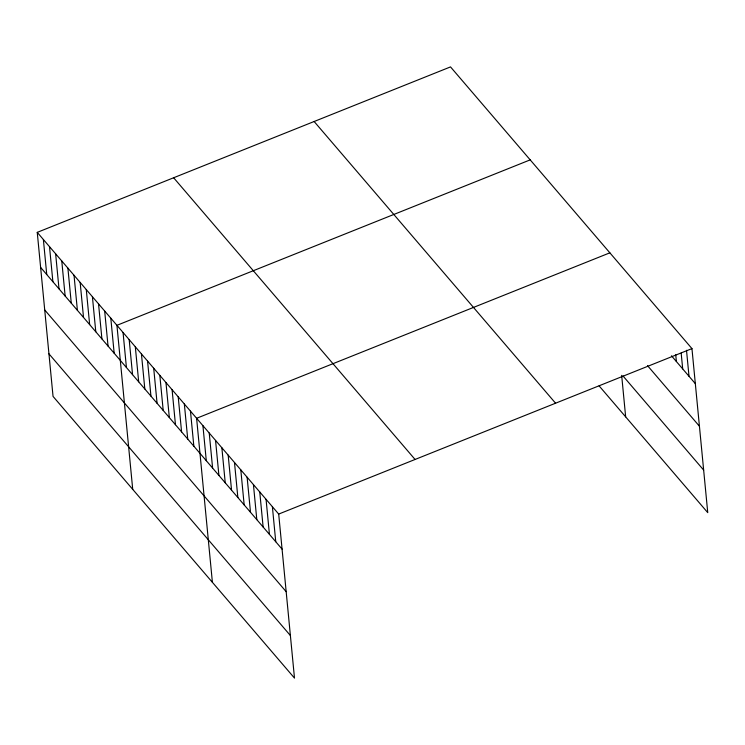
<?xml version="1.0" encoding="UTF-8"?>
<svg xmlns="http://www.w3.org/2000/svg" width="745" height="745" viewBox="0 0 745 745"><rect width="100%" height="100%" fill="white"/><g stroke="black" fill="none" stroke-linecap="round" stroke-linejoin="round"><path stroke-width="1.12" d="M37.25 232.366L278.695 514.069L294.489 678.099L53.044 396.396L37.25 232.366L450.511 66.901L691.956 348.604L707.75 512.635L599.101 385.873M530.189 159.868L116.928 325.323L132.722 489.353M609.866 252.825L196.606 418.29L212.4 582.32M278.695 514.069L691.956 348.604M671.478 355.812L695.327 383.647M647.507 365.637L699.425 426.215M622.969 375.927L703.653 470.076M314.139 121.509L555.574 403.213M173.632 177.757L415.067 459.46M40.621 267.408L282.066 549.112M44.719 309.967L286.164 591.67M48.947 353.828L290.382 635.532M686.508 350.28L689.013 376.281M681.172 353.093L682.699 368.915M675.734 354.76L676.386 361.548M621.665 375.359L625.66 416.855M272.381 506.693L275.752 541.736M266.058 499.327L269.439 534.37M259.744 491.961L263.125 527.004M253.43 484.595L256.811 519.638M247.117 477.228L250.497 512.271M240.803 469.862L244.174 504.905M234.489 462.496L237.86 497.53M228.175 455.121L231.546 490.163M221.861 447.754L225.232 482.797M215.547 440.388L218.918 475.431M209.233 433.022L212.604 468.065M202.919 425.656L206.291 460.699M190.469 411.138L193.849 446.18M184.341 403.986L187.721 439.029M178.213 396.834L181.584 431.877M172.086 389.682L175.457 424.724M165.958 382.53L169.329 417.572M159.83 375.378L163.202 410.421M153.703 368.226L157.074 403.269M147.566 361.083L150.946 396.117M141.438 353.931L144.819 388.974M135.311 346.779L138.691 381.822M129.183 339.627L132.554 374.67M123.055 332.475L126.426 367.518M110.8 318.171L114.171 353.214M104.673 311.019L108.044 346.062M98.536 303.867L101.916 338.91M92.408 296.724L95.788 331.767M86.28 289.572L89.651 324.615M80.153 282.42L83.524 317.463M74.025 275.268L77.396 310.311M67.897 268.116L71.269 303.159M61.77 260.964L65.141 296.007M55.633 253.812L59.013 288.855M49.505 246.66L52.886 281.703M43.378 239.517L46.749 274.551"/></g></svg>
